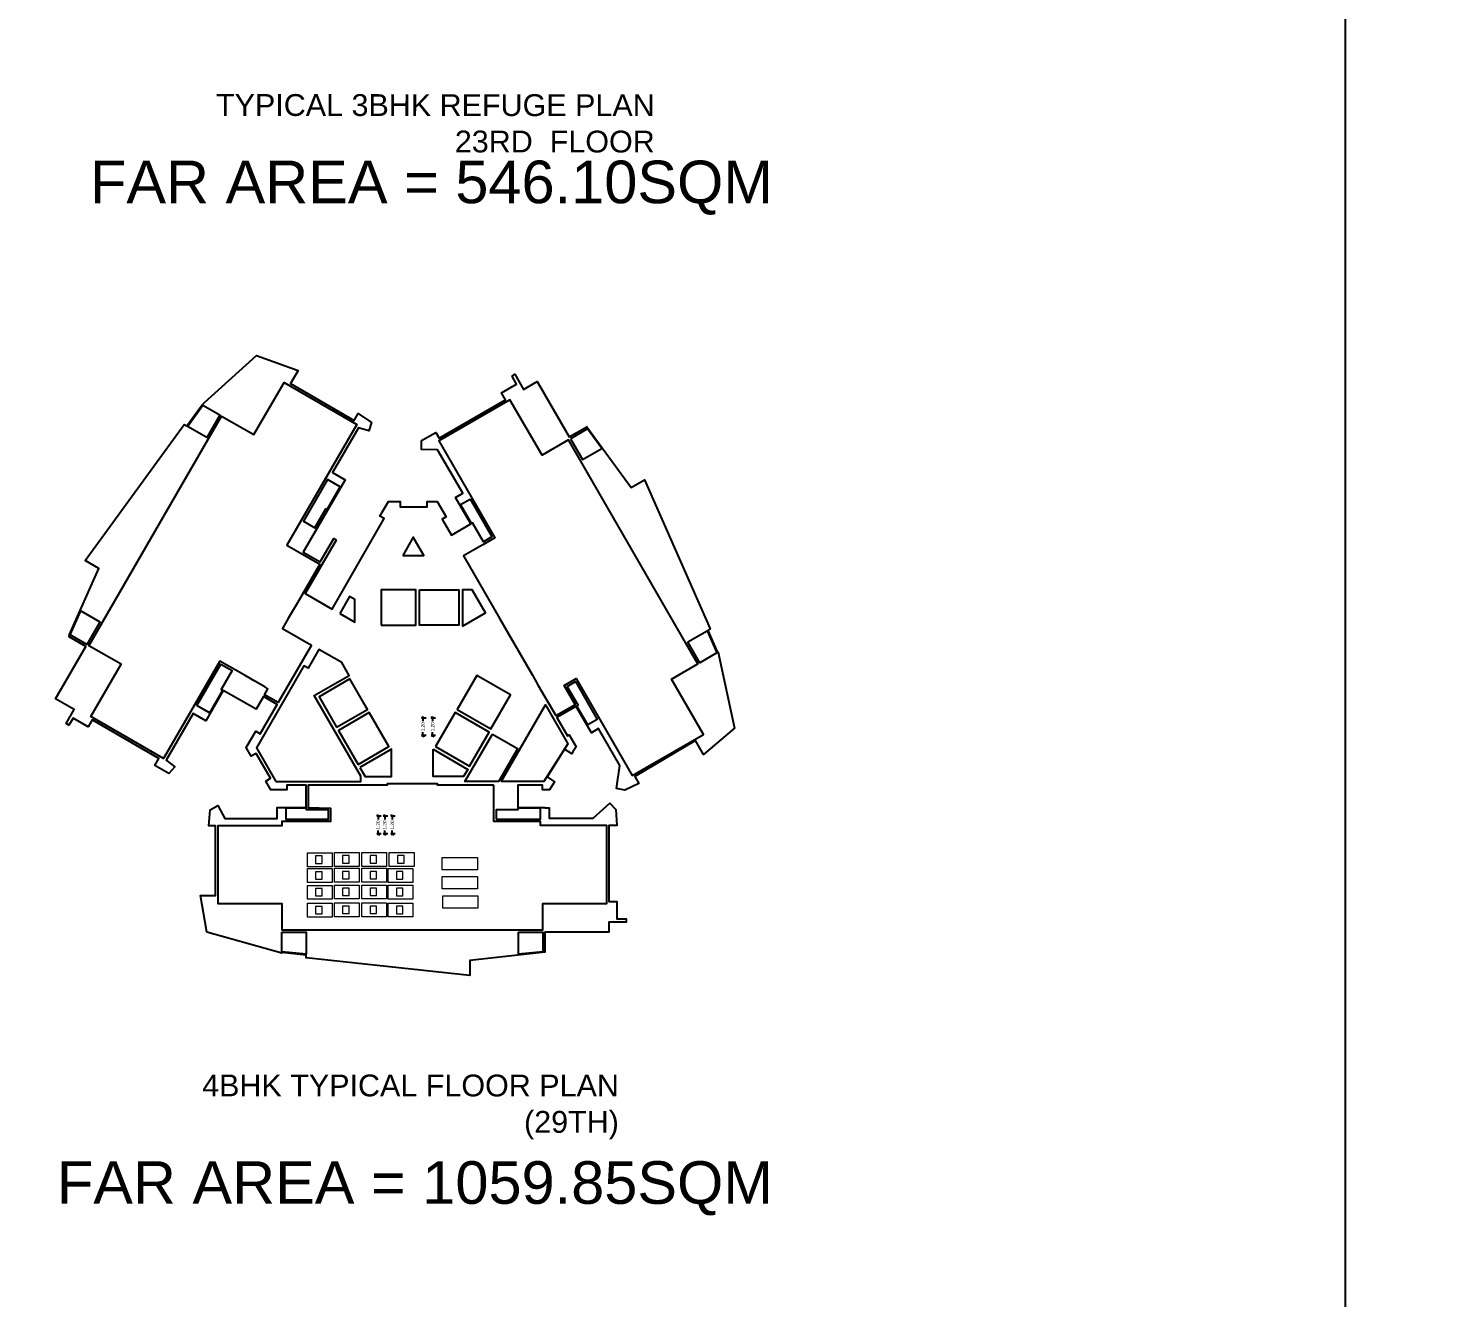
# Model space of a CAD drawing. Header units: metres. Extents: x 256329 to 886268, y -249371 to 355.
# Drawn here: x 287459.3 to 287557, y -1085.2 to -997.9 of the extents above; entities that cross this region are included whole.
import ezdxf

# ---------------------------------------------------------------- set-up
doc = ezdxf.new("R2010")
doc.units = ezdxf.units.M
doc.header["$MEASUREMENT"] = 0
doc.header["$PDMODE"] = 35
doc.layers.get('0').update_dxf_attribs({"lineweight": 18})
doc.layers.get('Defpoints').update_dxf_attribs({"lineweight": 20})
doc.layers.add('A_TEXT', color=4, linetype='Continuous', lineweight=0, transparency=0.3)
for name, color, linetype, lineweight in [('BLK_2_FLR_34_BATH', 7, 'Continuous', 0), ('BLK_2_FLR_34_EXIT_WIDTH_DOOR', 7, 'Continuous', 0), ('BLK_2_FLR_34_LIFT_10', 1, 'Continuous', 0), ('BLK_2_FLR_34_LIFT_11', 1, 'Continuous', 0), ('BLK_2_FLR_34_LIFT_12', 1, 'Continuous', 0), ('BLK_2_FLR_34_LIFT_7', 1, 'Continuous', 0), ('BLK_2_FLR_34_LIFT_8', 1, 'Continuous', 0), ('BLK_2_FLR_34_LIFT_9', 1, 'Continuous', 0), ('BLK_2_FLR_34_UNITFA', 7, 'Continuous', 0)]:
    doc.layers.add(name, color=color, linetype=linetype, lineweight=lineweight)
for name, color, linetype in [('BLK_2_FLR_34_BLT_UP_AREA', 25, 'Continuous'), ('BLK_2_FLR_34_BLT_UP_AREA_DEDUCT', 25, 'Continuous'), ('BLK_2_FLR_34_CARPET_AREA', 25, 'Continuous'), ('BLK_2_FLR_34_FAR_AREA_DEDUCT', 7, 'Continuous'), ('BLK_2_FLR_34_WATER_CLOSET', 2, 'Continuous')]:
    doc.layers.add(name, color=color, linetype=linetype)
doc.layers.add('BLK_2_FLR_34_EXIT_WIDTH_STAIR', color=7, linetype='Continuous', plot=False)
doc.layers.add('SPA COMMENT', color=7, linetype='Continuous', true_color=0xeb0505)
doc.styles.add('Arial', font='arial.ttf')
doc.styles.get("Standard").update_dxf_attribs({"font": 'arial.ttf'})
doc.dimstyles.new('METRIC DIM', dxfattribs={"dimtxt": 0.23, "dimasz": 0.18, "dimexe": 0.1, "dimexo": 0.1, "dimgap": 0.09, "dimtad": 0, "dimzin": 0, "dimdsep": 46, "dimtxsty": 'Standard', "dimblk": 'OBLIQUE', "dimcen": 0, "dimdle": 0.1, "dimclrd": 147, "dimclre": 147, "dimclrt": 7, "dimadec": 0, "dimazin": 0, "dimtfac": 1, "dimtofl": 0, "dimtmove": 0, "dimatfit": 2, "dimfxl": 0.125, "dimtolj": 1, "dimtzin": 0, "dimarcsym": 0})

# ---------------------------------------------------------------- blocks, each defined once
blk = doc.blocks.new('_Oblique')
at = {"color": 0, "linetype": 'ByBlock', "lineweight": -2}
blk.add_line((-0.5, -0.5), (0.5, 0.5), dxfattribs=at)
blk = doc.blocks.new('*D1605')
at = {"layer": 'BLK_2_FLR_34_EXIT_WIDTH_DOOR', "color": 147, "lineweight": -2, "transparency": 16777216}
for p, q in [((287484.557288, -1052.12097), (287484.250224, -1052.12097)), ((287484.350224, -1052.02097), (287484.350224, -1052.34427)), ((287484.350224, -1053.42257), (287484.350224, -1053.09927)), ((287484.557288, -1053.32257), (287484.250224, -1053.32257))]:
    blk.add_line(p, q, dxfattribs=at)
at = {"layer": 'Defpoints', "color": 0, "transparency": 16777216}
for p in [(287484.657288, -1052.12097), (287484.350224, -1053.32257), (287484.657288, -1053.32257)]:
    blk.add_point(p, dxfattribs=at)
at = {"layer": 'BLK_2_FLR_34_EXIT_WIDTH_DOOR', "color": 147, "lineweight": -2, "transparency": 16777216, "xscale": 0.18, "yscale": 0.18, "zscale": 0.18}
for p, rotation in [((287484.350224, -1052.12097), 90), ((287484.350224, -1053.32257), 270)]:
    blk.add_blockref('_Oblique', p, dxfattribs=dict(at, rotation=rotation))
at = {"layer": 'BLK_2_FLR_34_EXIT_WIDTH_DOOR', "color": 7, "transparency": 16777216, "insert": (287484.350224, -1052.72177), "char_height": 0.23, "attachment_point": 5, "rotation": 90}
blk.add_mtext('\\A1;1.20', dxfattribs=at)
blk = doc.blocks.new('*D1606')
at = {"layer": 'BLK_2_FLR_34_EXIT_WIDTH_DOOR', "color": 147, "lineweight": -2, "transparency": 16777216}
for p, q in [((287484.03672, -1052.12097), (287483.729656, -1052.12097)), ((287483.829656, -1052.02097), (287483.829656, -1052.34427)), ((287483.829656, -1053.42257), (287483.829656, -1053.09927)), ((287484.03672, -1053.32257), (287483.729656, -1053.32257))]:
    blk.add_line(p, q, dxfattribs=at)
at = {"layer": 'Defpoints', "color": 0, "transparency": 16777216}
for p in [(287484.13672, -1052.12097), (287483.829656, -1053.32257), (287484.13672, -1053.32257)]:
    blk.add_point(p, dxfattribs=at)
at = {"layer": 'BLK_2_FLR_34_EXIT_WIDTH_DOOR', "color": 147, "lineweight": -2, "transparency": 16777216, "xscale": 0.18, "yscale": 0.18, "zscale": 0.18}
for p, rotation in [((287483.829656, -1052.12097), 90), ((287483.829656, -1053.32257), 270)]:
    blk.add_blockref('_Oblique', p, dxfattribs=dict(at, rotation=rotation))
at = {"layer": 'BLK_2_FLR_34_EXIT_WIDTH_DOOR', "color": 7, "transparency": 16777216, "insert": (287483.829656, -1052.72177), "char_height": 0.23, "attachment_point": 5, "rotation": 90}
blk.add_mtext('\\A1;1.20', dxfattribs=at)
blk = doc.blocks.new('*D1607')
at = {"layer": 'BLK_2_FLR_34_EXIT_WIDTH_DOOR', "color": 147, "lineweight": -2, "transparency": 16777216}
for p, q in [((287483.586341, -1052.12097), (287483.279278, -1052.12097)), ((287483.379278, -1052.02097), (287483.379278, -1052.34427)), ((287483.379278, -1053.42257), (287483.379278, -1053.09927)), ((287483.586341, -1053.32257), (287483.279278, -1053.32257))]:
    blk.add_line(p, q, dxfattribs=at)
at = {"layer": 'Defpoints', "color": 0, "transparency": 16777216}
for p in [(287483.686341, -1052.12097), (287483.379278, -1053.32257), (287483.686341, -1053.32257)]:
    blk.add_point(p, dxfattribs=at)
at = {"layer": 'BLK_2_FLR_34_EXIT_WIDTH_DOOR', "color": 147, "lineweight": -2, "transparency": 16777216, "xscale": 0.18, "yscale": 0.18, "zscale": 0.18}
for p, rotation in [((287483.379278, -1052.12097), 90), ((287483.379278, -1053.32257), 270)]:
    blk.add_blockref('_Oblique', p, dxfattribs=dict(at, rotation=rotation))
at = {"layer": 'BLK_2_FLR_34_EXIT_WIDTH_DOOR', "color": 7, "transparency": 16777216, "insert": (287483.379278, -1052.72177), "char_height": 0.23, "attachment_point": 5, "rotation": 90}
blk.add_mtext('\\A1;1.20', dxfattribs=at)
blk = doc.blocks.new('*D1608')
at = {"layer": 'BLK_2_FLR_34_EXIT_WIDTH_STAIR', "color": 147, "lineweight": -2, "transparency": 16777216}
for p, q in [((287486.669819, -1045.362775), (287486.362756, -1045.362775)), ((287486.462756, -1045.262775), (287486.462756, -1045.586075)), ((287486.462756, -1046.664375), (287486.462756, -1046.341075)), ((287486.669819, -1046.564375), (287486.362756, -1046.564375))]:
    blk.add_line(p, q, dxfattribs=at)
at = {"layer": 'Defpoints', "color": 0, "transparency": 16777216}
for p in [(287486.769819, -1045.362775), (287486.462756, -1046.564375), (287486.769819, -1046.564375)]:
    blk.add_point(p, dxfattribs=at)
at = {"layer": 'BLK_2_FLR_34_EXIT_WIDTH_STAIR', "color": 147, "lineweight": -2, "transparency": 16777216, "xscale": 0.18, "yscale": 0.18, "zscale": 0.18}
for p, rotation in [((287486.462756, -1045.362775), 90), ((287486.462756, -1046.564375), 270)]:
    blk.add_blockref('_Oblique', p, dxfattribs=dict(at, rotation=rotation))
at = {"layer": 'BLK_2_FLR_34_EXIT_WIDTH_STAIR', "color": 7, "transparency": 16777216, "insert": (287486.462756, -1045.963575), "char_height": 0.23, "attachment_point": 5, "rotation": 90}
blk.add_mtext('\\A1;1.20', dxfattribs=at)
blk = doc.blocks.new('*D1609')
at = {"layer": 'BLK_2_FLR_34_EXIT_WIDTH_STAIR', "color": 147, "lineweight": -2, "transparency": 16777216}
for p, q in [((287487.330765, -1045.362775), (287487.023701, -1045.362775)), ((287487.123701, -1045.262775), (287487.123701, -1045.586075)), ((287487.123701, -1046.664375), (287487.123701, -1046.341075)), ((287487.330765, -1046.564375), (287487.023701, -1046.564375))]:
    blk.add_line(p, q, dxfattribs=at)
at = {"layer": 'Defpoints', "color": 0, "transparency": 16777216}
for p in [(287487.430765, -1045.362775), (287487.123701, -1046.564375), (287487.430765, -1046.564375)]:
    blk.add_point(p, dxfattribs=at)
at = {"layer": 'BLK_2_FLR_34_EXIT_WIDTH_STAIR', "color": 147, "lineweight": -2, "transparency": 16777216, "xscale": 0.18, "yscale": 0.18, "zscale": 0.18}
for p, rotation in [((287487.123701, -1045.362775), 90), ((287487.123701, -1046.564375), 270)]:
    blk.add_blockref('_Oblique', p, dxfattribs=dict(at, rotation=rotation))
at = {"layer": 'BLK_2_FLR_34_EXIT_WIDTH_STAIR', "color": 7, "transparency": 16777216, "insert": (287487.123701, -1045.963575), "char_height": 0.23, "attachment_point": 5, "rotation": 90}
blk.add_mtext('\\A1;1.20', dxfattribs=at)

msp = doc.modelspace()

# ---------------------------------------------------------------- linework, layer by layer
at = {"layer": 'BLK_2_FLR_34_BATH', "color": 3, "linetype": 'ByBlock', "lineweight": 9}
for points in [[(287480.223677, -1055.590584), (287478.521877, -1055.590584), (287478.521877, -1054.636748), (287480.223677, -1054.636748)], [(287482.081571, -1055.565154), (287480.379771, -1055.565154), (287480.379771, -1054.611317), (287482.081571, -1054.611317)], [(287483.964973, -1055.565154), (287482.263173, -1055.565154), (287482.263173, -1054.611317), (287483.964973, -1054.611317)], [(287485.848376, -1055.565154), (287484.146576, -1055.565154), (287484.146576, -1054.611317), (287485.848376, -1054.611317)], [(287480.223677, -1056.676454), (287478.521877, -1056.676454), (287478.521877, -1055.722617), (287480.223677, -1055.722617)], [(287482.081571, -1056.651023), (287480.379771, -1056.651023), (287480.379771, -1055.697187), (287482.081571, -1055.697187)], [(287483.964973, -1056.651023), (287482.263173, -1056.651023), (287482.263173, -1055.697187), (287483.964973, -1055.697187)], [(287485.77192, -1056.66374), (287484.07012, -1056.66374), (287484.07012, -1055.709903), (287485.77192, -1055.709903)], [(287480.223677, -1057.826059), (287478.521877, -1057.826059), (287478.521877, -1056.872223), (287480.223677, -1056.872223)], [(287482.081571, -1057.800629), (287480.379771, -1057.800629), (287480.379771, -1056.846792), (287482.081571, -1056.846792)], [(287483.964973, -1057.800629), (287482.263173, -1057.800629), (287482.263173, -1056.846792), (287483.964973, -1056.846792)], [(287485.77192, -1057.813345), (287484.07012, -1057.813345), (287484.07012, -1056.859509), (287485.77192, -1056.859509)], [(287480.223677, -1059.058285), (287478.521877, -1059.058285), (287478.521877, -1058.104448), (287480.223677, -1058.104448)], [(287482.081571, -1059.032854), (287480.379771, -1059.032854), (287480.379771, -1058.079018), (287482.081571, -1058.079018)], [(287483.964973, -1059.032854), (287482.263173, -1059.032854), (287482.263173, -1058.079018), (287483.964973, -1058.079018)], [(287485.77192, -1059.045571), (287484.07012, -1059.045571), (287484.07012, -1058.091735), (287485.77192, -1058.091735)]]:
    msp.add_lwpolyline(points, close=True, dxfattribs=at)
at = {"layer": 'BLK_2_FLR_34_BLT_UP_AREA', "color": 14}
msp.add_lwpolyline([(287486.365593, -1026.28743), (287487.34936, -1025.719306), (287487.574089, -1026.108511), (287492.133082, -1023.475889), (287491.858575, -1022.999178), (287492.895713, -1022.396596), (287492.582, -1021.856647), (287492.769897, -1021.722094), (287493.370658, -1022.762645), (287494.318562, -1022.215374), (287496.518679, -1026.024105), (287497.718857, -1025.331051), (287500.780524, -1029.511516), (287501.69142, -1028.985385), (287506.208472, -1039.240575), (287506.033889, -1039.341416), (287506.703605, -1040.862244), (287506.753852, -1040.833224), (287506.804145, -1041.065844), (287507.884536, -1046.062976), (287505.747524, -1047.865998), (287505.199443, -1046.918234), (287501.020428, -1049.395034), (287501.295298, -1049.870996), (287500.343185, -1050.329627), (287499.75502, -1050.211137), (287499.998724, -1048.627711), (287498.534044, -1046.09256), (287498.038448, -1046.378816), (287496.989731, -1044.562386), (287495.667221, -1045.325938), (287496.391102, -1046.583192), (287496.511176, -1046.513967), (287496.994459, -1047.351847), (287496.770723, -1047.699382), (287496.689612, -1047.824053), (287496.181217, -1047.510399), (287495.005108, -1049.418769), (287495.511678, -1049.740338), (287495.152136, -1050.297593), (287494.677722, -1050.297591), (287494.677722, -1049.988703), (287492.987749, -1049.988703), (287492.987619, -1051.521044), (287494.842073, -1051.521042), (287494.842073, -1051.549215), (287495.142202, -1051.549236), (287495.142173, -1052.259574), (287498.155753, -1052.259693), (287499.314709, -1051.215314), (287499.717762, -1051.659763), (287499.79409, -1052.758957), (287499.242074, -1052.75902), (287499.24202, -1057.979842), (287499.791742, -1057.979878), (287499.791042, -1059.179863), (287500.421962, -1059.180208), (287500.43784, -1059.410221), (287499.24322, -1059.409209), (287499.242865, -1060.085562), (287494.842446, -1060.081854), (287494.842446, -1061.466625), (287489.673456, -1062.033711), (287489.673513, -1063.079839), (287478.432798, -1061.861461), (287478.432888, -1061.663859), (287476.762963, -1061.483747), (287476.762975, -1061.531052), (287471.616843, -1060.079917), (287471.175341, -1057.569289), (287472.210737, -1057.569287), (287472.210721, -1052.779483), (287471.750817, -1052.780225), (287471.836873, -1051.671875), (287472.356527, -1051.371942), (287472.843797, -1052.272202), (287476.429132, -1052.272692), (287476.429166, -1051.522647), (287478.430998, -1051.522018), (287478.431383, -1049.986127), (287477.094261, -1049.986928), (287477.094439, -1050.293075), (287475.994311, -1050.293241), (287475.649927, -1049.696802), (287475.974258, -1049.509527), (287474.986221, -1047.807328), (287474.661864, -1047.993076), (287474.320006, -1047.401587), (287474.96752, -1046.278096), (287475.270762, -1046.452867), (287476.4287, -1044.430757), (287475.492212, -1043.887411), (287474.987372, -1044.760949), (287472.728829, -1043.479564), (287471.532689, -1045.553352), (287470.675339, -1045.057851), (287468.816193, -1048.263942), (287469.400422, -1048.728755), (287468.984943, -1049.168263), (287468.036076, -1048.619877), (287468.313337, -1048.140136), (287463.728957, -1045.489907), (287463.453705, -1045.966037), (287462.414734, -1045.365584), (287462.131162, -1045.849321), (287461.927239, -1045.742517), (287462.487682, -1044.772838), (287461.212533, -1044.035832), (287463.292917, -1040.444658), (287462.143013, -1039.780148), (287462.159377, -1039.616532), (287464.17867, -1035.071775), (287463.241811, -1034.530374), (287470.049948, -1025.179846), (287470.223986, -1025.28031), (287471.287637, -1023.818187), (287471.45568, -1023.658813), (287475.02692, -1020.431202), (287477.876257, -1021.463148), (287477.356136, -1022.363085), (287481.741197, -1024.897365), (287482.016583, -1024.428979), (287482.914117, -1025.032283), (287482.7309, -1025.622016), (287482.036863, -1025.397101), (287480.253238, -1028.483355), (287481.1113, -1028.979251), (287478.233627, -1033.954373), (287479.402004, -1034.629631), (287480.328708, -1033.025679), (287480.501888, -1033.125765), (287478.372522, -1036.805218), (287480.218598, -1037.870767), (287483.801282, -1031.651716), (287483.498041, -1031.476946), (287484.080876, -1030.465679), (287484.896339, -1030.467032), (287484.896558, -1030.84191), (287486.755015, -1030.841943), (287486.755015, -1030.466916), (287487.443745, -1030.465685), (287488.053423, -1031.522633), (287487.785323, -1031.677373), (287488.421055, -1032.778489), (287489.745322, -1032.01392), (287488.694498, -1030.193798), (287489.190984, -1029.907848), (287487.464011, -1026.918077), (287486.367176, -1026.887968)], close=True, dxfattribs=at)
at = {"layer": 'BLK_2_FLR_34_BLT_UP_AREA_DEDUCT', "color": 14}
for points in [[(287471.329284, -1023.849507), (287472.493638, -1024.519248), (287471.595369, -1026.073546), (287470.268702, -1025.306053)], [(287496.593615, -1026.154809), (287497.418069, -1027.584055), (287498.744931, -1026.817989), (287497.763851, -1025.479169)], [(287480.766371, -1029.472901), (287479.889933, -1028.966376), (287478.240831, -1031.819859), (287479.029862, -1032.27586), (287479.780739, -1030.976598), (287479.867749, -1031.026913)], [(287489.037988, -1030.688751), (287489.695999, -1030.309057), (287491.196566, -1032.908106), (287490.625233, -1033.237967), (287489.874802, -1031.939156), (287489.788619, -1031.988913)], [(287485.066941, -1034.18732), (287486.520523, -1034.187684), (287485.793943, -1032.928502)], [(287483.581586, -1038.987087), (287485.977904, -1038.987087), (287485.977904, -1036.537686), (287483.581586, -1036.537686)], [(287486.2322, -1036.53775), (287488.9322, -1036.537191), (287488.931587, -1038.988425), (287486.231587, -1038.98775)], [(287489.181987, -1039.049637), (287490.76818, -1038.140446), (287489.842628, -1036.538653), (287489.182199, -1036.538488)], [(287480.737622, -1038.1786), (287481.779242, -1038.780203), (287481.780745, -1037.210005), (287481.41261, -1036.997833)], [(287462.936298, -1037.993505), (287464.26172, -1038.758736), (287463.365371, -1040.31413), (287462.202538, -1039.642263)], [(287504.662853, -1040.132365), (287505.989684, -1039.366245), (287506.658884, -1040.885943), (287505.492653, -1041.558452)], [(287488.813372, -1044.778128), (287491.133642, -1046.116616), (287492.475505, -1043.774618), (287490.165818, -1042.441271)], [(287480.527416, -1045.994804), (287482.649073, -1044.771092), (287481.438899, -1042.675411), (287479.316605, -1043.899491)], [(287496.369977, -1043.188137), (287496.941326, -1042.858273), (287498.441336, -1045.456396), (287497.783486, -1045.836369), (287497.033804, -1044.536912), (287497.119981, -1044.487194)], [(287491.825743, -1049.738703), (287494.875577, -1044.459194), (287496.424441, -1047.140953), (287494.769471, -1049.738703)], [(287482.001877, -1048.548656), (287484.124225, -1047.325905), (287482.774081, -1044.987594), (287480.651788, -1046.210439)], [(287487.328927, -1047.327451), (287489.667262, -1048.677336), (287491.017147, -1046.339), (287488.678812, -1044.989116)], [(287491.233936, -1046.463511), (287492.96591, -1047.46361), (287491.652197, -1049.738703), (287489.342659, -1049.738703)], [(287482.130256, -1048.770994), (287482.486017, -1049.387136), (287484.296266, -1049.388562), (287484.296748, -1047.514719)], [(287487.154743, -1047.515564), (287489.542273, -1048.893848), (287489.256067, -1049.388659), (287487.154711, -1049.388622)], [(287491.487619, -1052.32103), (287494.541791, -1052.321031), (287494.540403, -1051.571643), (287492.987615, -1051.571511), (287492.987606, -1051.672019), (287491.487619, -1051.672021)], [(287493.02198, -1060.081722), (287494.691238, -1060.082421), (287494.692074, -1061.433146), (287493.020696, -1061.614096)]]:
    msp.add_lwpolyline(points, close=True, dxfattribs=at)
for points, elevation in [([(287470.91178, -1044.501508), (287472.560334, -1041.648972), (287473.349364, -1042.104973), (287472.598487, -1043.404236), (287472.685511, -1043.454529), (287471.787814, -1045.007802)], -0.085282), ([(287477.029229, -1051.571633), (287477.029145, -1052.321031), (287479.965176, -1052.321031), (287479.965176, -1051.671044), (287478.465189, -1051.671044), (287478.46518, -1051.571511)], -0.042641), ([(287476.760721, -1060.082531), (287478.430815, -1060.082531), (287478.430815, -1061.613957), (287476.760721, -1061.433146)], -0.042641)]:
    msp.add_lwpolyline(points, close=True, dxfattribs=dict(at, elevation=elevation))
at = {"layer": 'BLK_2_FLR_34_CARPET_AREA', "color": 14}
for points, elevation in [([(287478.793419, -1040.341891), (287476.506374, -1044.299134), (287475.567629, -1043.758333), (287475.803846, -1043.349613), (287475.587184, -1043.224467), (287475.587184, -1043.224467), (287474.894126, -1042.823827), (287474.894126, -1042.823827), (287474.246665, -1042.449638), (287474.246665, -1042.449638), (287473.55463, -1042.049693), (287473.55463, -1042.049693), (287472.505884, -1041.443576), (287468.630276, -1048.14938), (287463.629654, -1045.259298), (287465.706254, -1041.666219), (287463.495622, -1040.388596), (287472.624043, -1024.593915), (287474.834648, -1025.871581), (287476.911275, -1022.278456), (287481.911943, -1025.168565), (287477.107616, -1033.476837), (287479.367978, -1034.783243), (287477.829998, -1037.444363), (287477.829998, -1037.444363), (287477.229453, -1038.483506), (287477.229453, -1038.483506), (287476.815913, -1039.199042), (287477.88416, -1039.816749), (287477.88416, -1039.816749)], 0.042641), ([(287492.343239, -1039.572345), (287492.343239, -1039.572345), (287493.989129, -1042.423214), (287493.989129, -1042.423214), (287494.388608, -1043.116549), (287494.388608, -1043.116549), (287495.589846, -1045.197144), (287496.915401, -1044.431834), (287496.91551, -1044.431768), (287496.165558, -1043.13258), (287496.996503, -1042.652839), (287496.99653, -1042.652823), (287500.846519, -1049.321333), (287505.736971, -1046.497933), (287503.536922, -1042.687301), (287505.358217, -1041.635784), (287504.533231, -1040.206851), (287496.463495, -1026.229651), (287494.642555, -1027.280932), (287492.442457, -1023.470621), (287487.551742, -1026.29416), (287491.401907, -1032.962479), (287490.570856, -1033.442202), (287490.570856, -1033.442202), (287489.877847, -1033.842451), (287489.877847, -1033.842451), (287489.2444, -1034.206768), (287491.742373, -1038.533466), (287491.742373, -1038.533466)], 0.085282)]:
    msp.add_lwpolyline(points, close=True, dxfattribs=dict(at, elevation=elevation))
msp.add_lwpolyline([(287491.3379, -1049.988125), (287487.452948, -1049.988126), (287487.452948, -1049.887712), (287484.001806, -1049.887712), (287484.001738, -1049.988172), (287478.5812, -1049.988683), (287478.581353, -1051.520758), (287480.115551, -1051.553828), (287480.115551, -1052.470471), (287476.761197, -1052.470471), (287476.761683, -1052.771563), (287472.361095, -1052.771563), (287472.360292, -1058.110537), (287476.761096, -1058.110537), (287476.762558, -1059.930595), (287494.692447, -1059.930594), (287494.692447, -1058.110536), (287499.093435, -1058.109786), (287499.092821, -1052.75846), (287494.542865, -1052.758982), (287494.542404, -1052.470452), (287491.337989, -1052.470452), (287491.3379, -1049.988125)], close=True, dxfattribs=at)
at = {"layer": 'BLK_2_FLR_34_FAR_AREA_DEDUCT', "color": 14}
msp.add_lwpolyline([(287476.33948, -1049.735603), (287482.181767, -1049.737065), (287482.18185, -1049.360318), (287478.98513, -1043.825161), (287481.393431, -1042.43655), (287480.876475, -1041.545358), (287479.312035, -1040.643737), (287478.564489, -1041.939556), (287478.261248, -1041.764785), (287475.008753, -1047.408129)], close=True, dxfattribs=at)
at = {"layer": 'BLK_2_FLR_34_LIFT_10', "color": 1, "linetype": 'ByBlock', "lineweight": 9}
msp.add_lwpolyline([(287484.125675, -1047.321121), (287482.773714, -1044.983985), (287480.6524, -1046.209763), (287482.004362, -1048.546899)], close=True, dxfattribs=at)
at = {"layer": 'BLK_2_FLR_34_LIFT_11', "color": 1, "linetype": 'ByBlock', "lineweight": 9}
msp.add_lwpolyline([(287491.01776, -1046.33709), (287488.679425, -1044.987205), (287487.32954, -1047.32554), (287489.667875, -1048.675425)], close=True, dxfattribs=at)
at = {"layer": 'BLK_2_FLR_34_LIFT_12', "color": 2, "linetype": 'ByBlock', "lineweight": 9, "elevation": 0.081455}
msp.add_lwpolyline([(287490.161318, -1042.43641), (287492.487522, -1043.779291), (287491.137637, -1046.117626), (287488.808873, -1044.773267)], close=True, dxfattribs=at)
at = {"layer": 'BLK_2_FLR_34_LIFT_7', "color": 1, "linetype": 'ByBlock', "lineweight": 9}
msp.add_lwpolyline([(287486.231587, -1038.986515), (287488.9322, -1038.986515), (287488.9322, -1036.537191), (287486.231587, -1036.537191)], close=True, dxfattribs=at)
at = {"layer": 'BLK_2_FLR_34_LIFT_8', "color": 1, "linetype": 'ByBlock', "lineweight": 9}
msp.add_lwpolyline([(287483.5822, -1038.985177), (287485.982813, -1038.985177), (287485.982813, -1036.535777), (287483.5822, -1036.535777)], close=True, dxfattribs=at)
at = {"layer": 'BLK_2_FLR_34_LIFT_9', "color": 1, "linetype": 'ByBlock', "lineweight": 9, "elevation": 0.116998}
msp.add_lwpolyline([(287481.445415, -1042.683508), (287479.318322, -1043.896944), (287480.527707, -1045.993761), (287482.660686, -1044.762156)], close=True, dxfattribs=at)
at = {"layer": 'BLK_2_FLR_34_UNITFA', "color": 5}
for points in [[(287487.79168, -1054.945129), (287490.197763, -1054.945129), (287490.197763, -1055.795851), (287487.79168, -1055.795851)], [(287487.79168, -1056.267057), (287490.197763, -1056.267057), (287490.197763, -1057.117779), (287487.79168, -1057.117779)], [(287487.830808, -1057.596334), (287490.236891, -1057.596334), (287490.236891, -1058.447056), (287487.830808, -1058.447056)]]:
    msp.add_lwpolyline(points, close=True, dxfattribs=at)
at = {"layer": 'BLK_2_FLR_34_WATER_CLOSET', "color": 3, "linetype": 'ByBlock', "lineweight": 9}
for points in [[(287479.534871, -1054.848307), (287479.082272, -1054.848307), (287479.082272, -1055.364667), (287479.534871, -1055.364667)], [(287481.392764, -1054.822877), (287480.940166, -1054.822877), (287480.940166, -1055.339237), (287481.392764, -1055.339237)], [(287483.276167, -1054.822877), (287482.823568, -1054.822877), (287482.823568, -1055.339237), (287483.276167, -1055.339237)], [(287485.159569, -1054.822877), (287484.706971, -1054.822877), (287484.706971, -1055.339237), (287485.159569, -1055.339237)], [(287479.534871, -1055.934177), (287479.082272, -1055.934177), (287479.082272, -1056.450537), (287479.534871, -1056.450537)], [(287481.392764, -1055.908746), (287480.940166, -1055.908746), (287480.940166, -1056.425106), (287481.392764, -1056.425106)], [(287483.276167, -1055.908746), (287482.823568, -1055.908746), (287482.823568, -1056.425106), (287483.276167, -1056.425106)], [(287485.083114, -1055.921463), (287484.630516, -1055.921463), (287484.630516, -1056.437823), (287485.083114, -1056.437823)], [(287479.534871, -1057.083782), (287479.082272, -1057.083782), (287479.082272, -1057.600142), (287479.534871, -1057.600142)], [(287481.392764, -1057.058352), (287480.940166, -1057.058352), (287480.940166, -1057.574712), (287481.392764, -1057.574712)], [(287483.276167, -1057.058352), (287482.823568, -1057.058352), (287482.823568, -1057.574712), (287483.276167, -1057.574712)], [(287485.083114, -1057.071068), (287484.630516, -1057.071068), (287484.630516, -1057.587428), (287485.083114, -1057.587428)], [(287479.534871, -1058.316008), (287479.082272, -1058.316008), (287479.082272, -1058.832368), (287479.534871, -1058.832368)], [(287481.392764, -1058.290577), (287480.940166, -1058.290577), (287480.940166, -1058.806938), (287481.392764, -1058.806938)], [(287483.276167, -1058.290577), (287482.823568, -1058.290577), (287482.823568, -1058.806938), (287483.276167, -1058.806938)], [(287485.083114, -1058.303294), (287484.630516, -1058.303294), (287484.630516, -1058.819654), (287485.083114, -1058.819654)]]:
    msp.add_lwpolyline(points, close=True, dxfattribs=at)
at = {"layer": 'SPA COMMENT'}
msp.add_lwpolyline([(287549.868044, -583.736411), (287389.515913, -583.736411), (287389.515913, -1396.857161), (287549.868044, -1396.857161)], close=True, dxfattribs=at)

# ---------------------------------------------------------------- texts
at = {"layer": 'A_TEXT', "lineweight": 0, "char_height": 1.5, "attachment_point": 9, "style": 'Arial'}
for s, insert, width, rotation in [('TYPICAL 3BHK REFUGE PLAN \\P23RD  FLOOR', (287502.390678, -1006.493329), 38.917378, 359.96769492), ('4BHK TYPICAL FLOOR PLAN\\P(29TH)', (287499.926852, -1074.338824), 49.030574, 359.98202823)]:
    msp.add_mtext(s, dxfattribs=dict(at, insert=insert, width=width, rotation=rotation))
at = {"layer": 'A_TEXT', "lineweight": 0, "char_height": 2.927656, "width": 187.570469, "attachment_point": 9, "style": 'Arial'}
for s, insert in [('\\pxt13;FAR AREA = 546.10SQM', (287510.511624, -1010.763879, 3.731802)), ('\\pxt13;FAR AREA = 1059.85SQM', (287510.511251, -1079.574744, 3.689161))]:
    msp.add_mtext(s, dxfattribs=dict(at, insert=insert))

# ---------------------------------------------------------------- dimensions: what is measured, and where the dimension line sits
at = {"layer": 'BLK_2_FLR_34_EXIT_WIDTH_DOOR', "color": 1}
for base, p1, p2, picture, middle in [((287483.379278, -1053.32257), (287483.686341, -1052.12097), (287483.686341, -1053.32257), '*D1607', (287483.379278, -1052.72177)), ((287483.829656, -1053.32257), (287484.13672, -1052.12097), (287484.13672, -1053.32257), '*D1606', (287483.829656, -1052.72177)), ((287484.350224, -1053.32257), (287484.657288, -1052.12097), (287484.657288, -1053.32257), '*D1605', (287484.350224, -1052.72177))]:
    dim = msp.add_linear_dim(base=base, p1=p1, p2=p2, angle=90, dimstyle='METRIC DIM', override={"dimfxl": 0.18}, dxfattribs=at)
    dim.commit()
    dim.dimension.update_dxf_attribs({"geometry": picture, "text_midpoint": middle})
at = {"layer": 'BLK_2_FLR_34_EXIT_WIDTH_STAIR', "color": 7}
for base, p1, p2, picture, middle in [((287486.462756, -1046.564375, -0.042641), (287486.769819, -1045.362775, -0.042641), (287486.769819, -1046.564375, -0.042641), '*D1608', (287486.462756, -1045.963575, -0.042641)), ((287487.123701, -1046.564375, -0.042641), (287487.430765, -1045.362775, -0.042641), (287487.430765, -1046.564375, -0.042641), '*D1609', (287487.123701, -1045.963575, -0.042641))]:
    dim = msp.add_linear_dim(base=base, p1=p1, p2=p2, angle=90, dimstyle='METRIC DIM', override={"dimfxl": 0.18}, dxfattribs=at)
    dim.commit()
    dim.dimension.update_dxf_attribs({"geometry": picture, "text_midpoint": middle})

doc.saveas('drawing.dxf')
